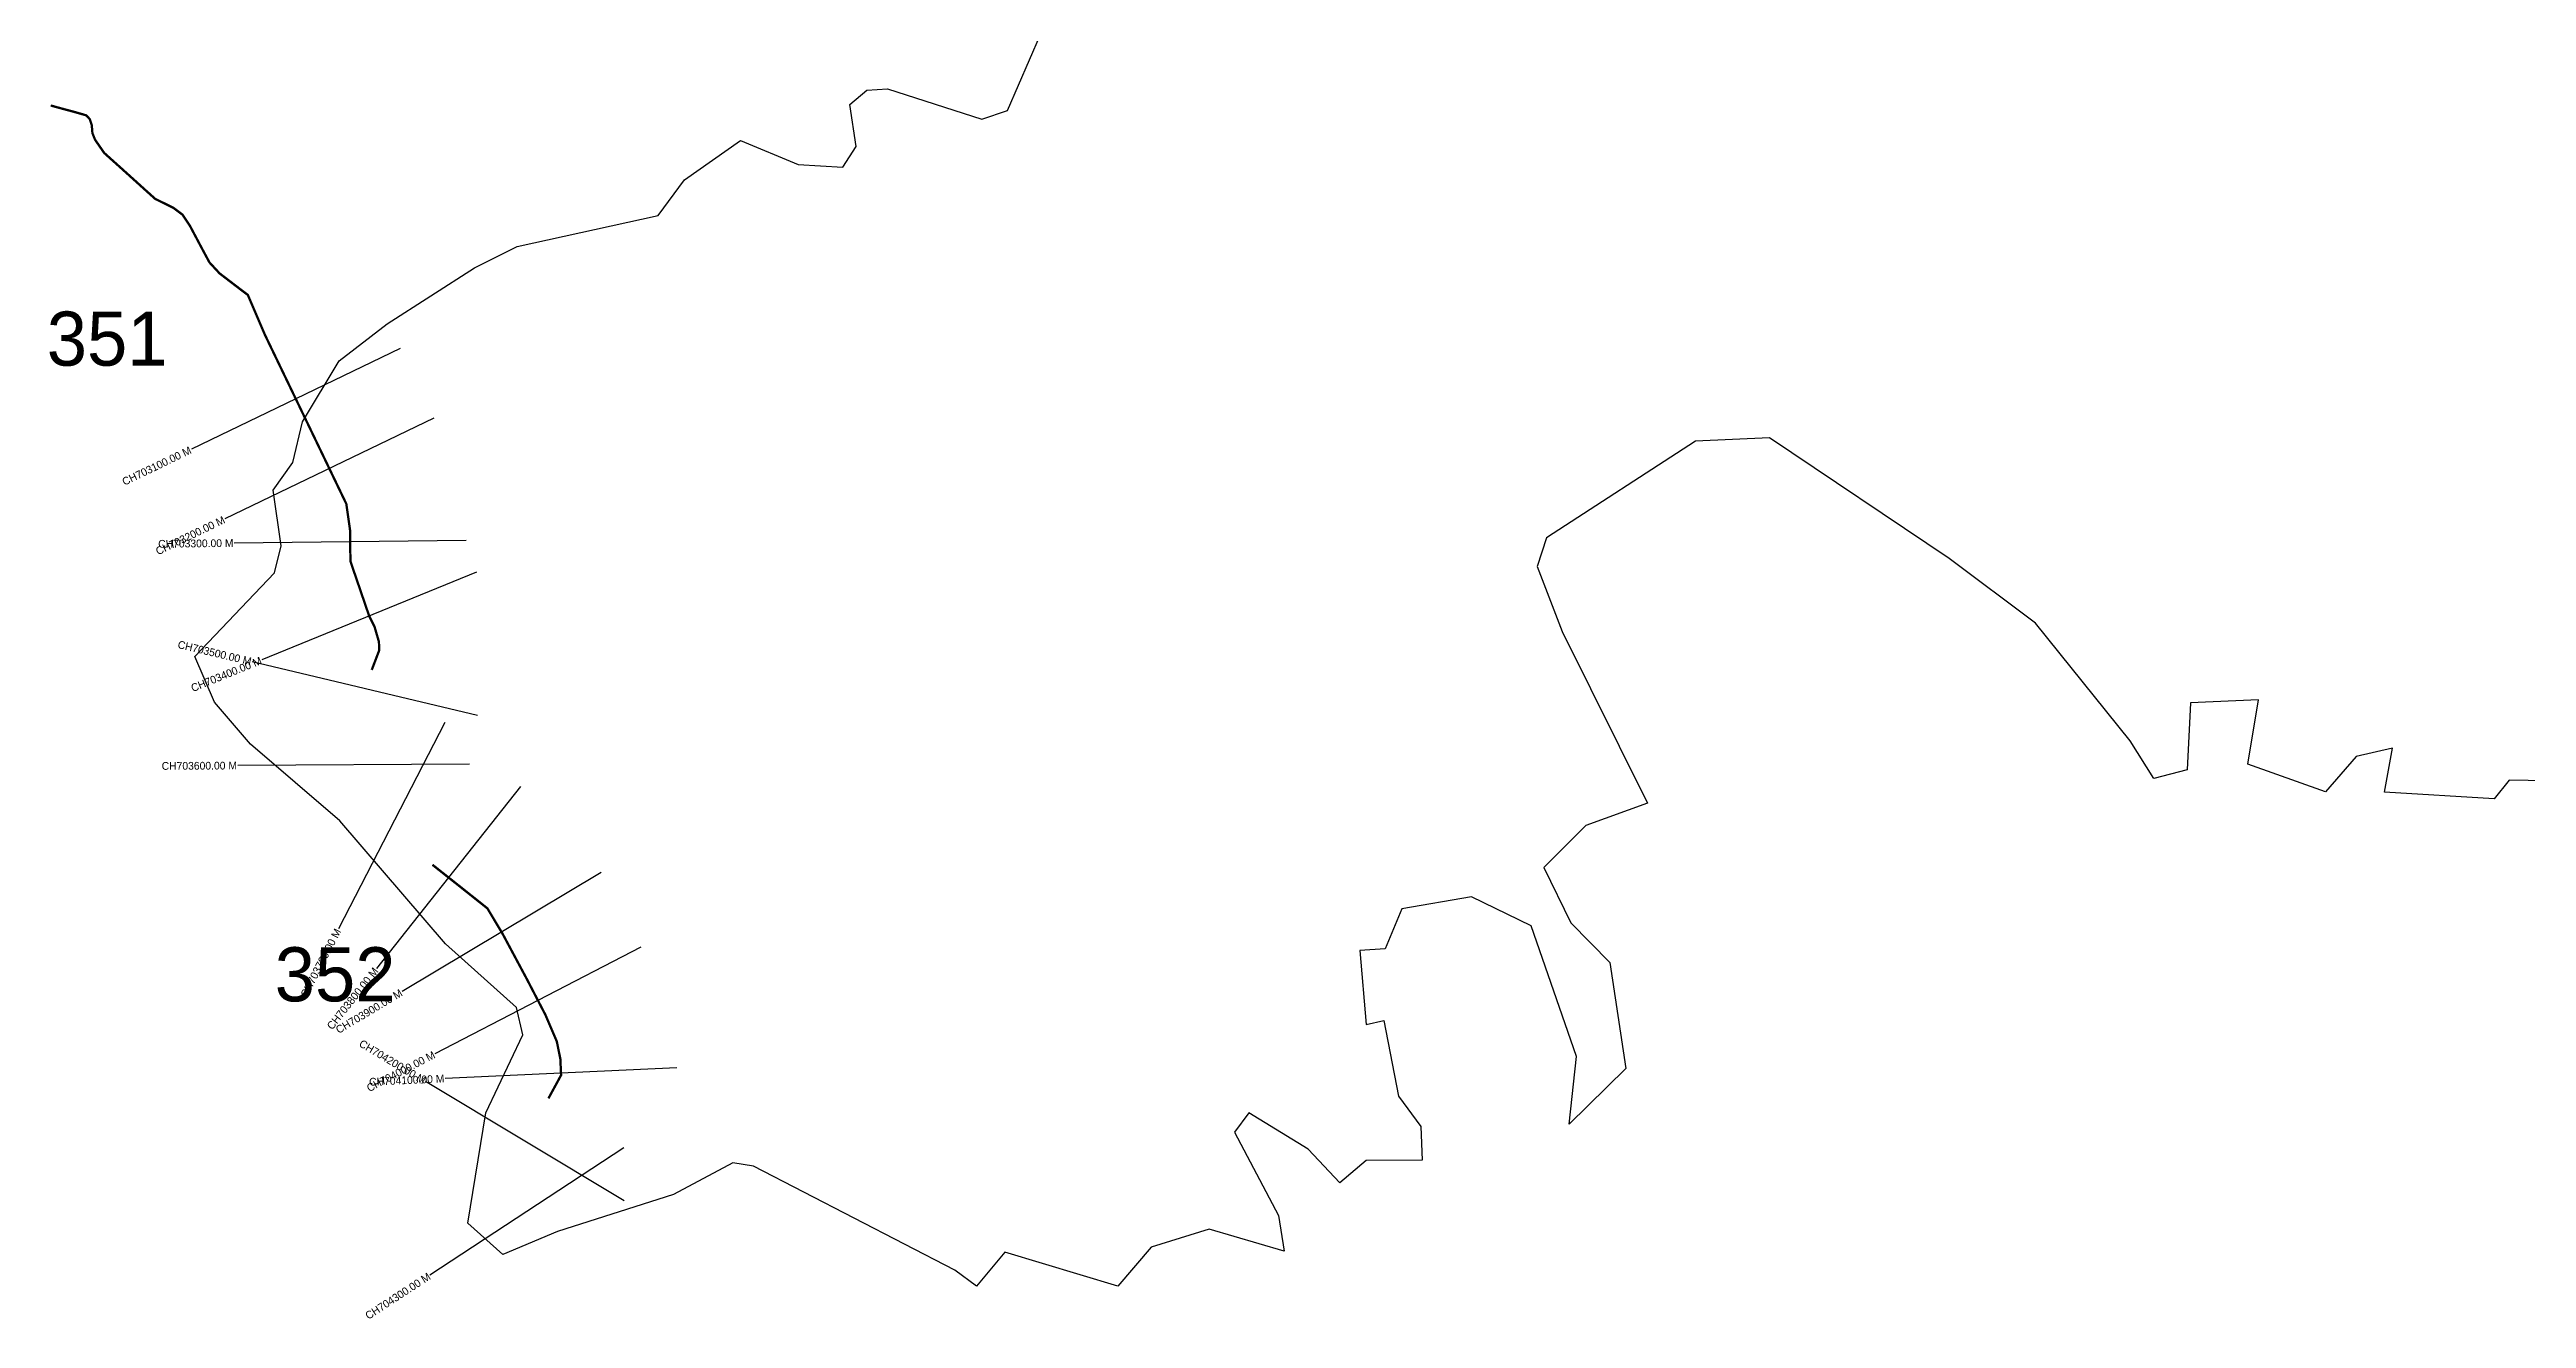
# Model space of a CAD drawing. Header units: metres. Extents: x 349420 to 354608, y 1756794 to 1760807.
# Drawn here: x 349420 to 352624, y 1756794 to 1758435 of the extents above; entities that cross this region are included whole.
import ezdxf
from ezdxf.enums import TextEntityAlignment as Align

# ---------------------------------------------------------------- set-up
doc = ezdxf.new("R2010")
doc.units = ezdxf.units.M
for name, color, linetype in [('CS', 134, 'Continuous'), ('CSMark', 6, 'Continuous'), ('NATURALLY PROTECTED', 3, 'Continuous')]:
    doc.layers.add(name, color=color, linetype=linetype)

msp = doc.modelspace()

# ---------------------------------------------------------------- linework, layer by layer
at = {"color": 6}
for points in [[(350626, 1758344.6), (350659.5, 1758355.7), (350716.2, 1758486.7)], [(352700.5, 1757487.9), (352601.9, 1757490), (352582.5, 1757465.5), (352440.7, 1757474.3), (352451, 1757531.1), (352404.2, 1757520.6), (352364.5, 1757474.9), (352264.1, 1757510.3), (352277.9, 1757593.8), (352189.9, 1757589.7), (352185.6, 1757503.3), (352142.5, 1757491.9), (352111.8, 1757540.8), (351989.3, 1757692.7), (351877.4, 1757776.6), (351645, 1757932.5), (351549.5, 1757928.1), (351356.5, 1757803.2), (351344.7, 1757766.2), (351376.7, 1757682.1), (351487.2, 1757460.1), (351407.6, 1757431.3), (351353, 1757376.9), (351388.1, 1757305.2), (351438.7, 1757253.9), (351459.1, 1757117), (351385.8, 1757044.7), (351395.3, 1757132.5), (351336.7, 1757301.3), (351259.8, 1757338.8), (351169.5, 1757323.3), (351148, 1757271.8), (351115, 1757269.7), (351123.5, 1757173.9), (351146.4, 1757179.1), (351165.3, 1757081.2), (351194.2, 1757041.8), (351195.9, 1756998.2), (351123.4, 1756998.1), (351089.4, 1756969.2), (351048.2, 1757012.6), (350971.6, 1757059.5), (350953.1, 1757034.5), (351010, 1756926.6), (351017.4, 1756880.5), (350920.2, 1756909), (350845, 1756885.9), (350802.2, 1756835.2), (350655.7, 1756879.3), (350619.4, 1756835.5), (350591.2, 1756856.3), (350330.8, 1756990.7), (350304.2, 1756994.7), (350227.2, 1756954.1), (350077.4, 1756906), (350006.5, 1756876.3), (349961.3, 1756916.9), (349984.6, 1757059.6), (350032.3, 1757160.6), (350024.3, 1757195.9), (349932.3, 1757278.3), (349795.7, 1757437.3), (349680.2, 1757536.5), (349633.4, 1757590.8), (349607.8, 1757649.9), (349711, 1757758.1), (349719.6, 1757793), (349709.3, 1757865), (349734.7, 1757900.5), (349747.4, 1757953.4), (349794.8, 1758032.2), (349856.7, 1758080), (349969.9, 1758152.3), (350025.2, 1758179.8), (350207.2, 1758220.1), (350241.3, 1758266.1), (350314, 1758317.1), (350388.5, 1758285.8), (350446.3, 1758282.7), (350463.5, 1758309.2), (350455.3, 1758363.4), (350477.5, 1758382.1), (350504.1, 1758383.8)], [(350504.1, 1758383.8), (350626, 1758344.6)]]:
    msp.add_lwpolyline(points, dxfattribs=at)
at = {"layer": 'CS'}
for p, q in [((349873.7, 1758048), (349603.5, 1757917.8)), ((349917.1, 1757957.9), (349646.9, 1757827.7)), ((349959, 1757799.9), (349659, 1757796.5)), ((349972.4, 1757758.9), (349694.7, 1757645.5)), ((349973.8, 1757573.3), (349682, 1757642.8)), ((349931.3, 1757564.2), (349793.7, 1757297.6)), ((349963.5, 1757510.3), (349663.5, 1757508.7)), ((350029.4, 1757481.4), (349843, 1757246.4)), ((350133.6, 1757370.2), (349876.1, 1757216.4)), ((350185, 1757274), (349918.7, 1757136)), ((350163.6, 1756945.7), (349906.4, 1757100)), ((350231.5, 1757117.6), (349931.8, 1757104.1)), ((350163.2, 1757014.2), (349912.2, 1756849.8))]:
    msp.add_line(p, q, dxfattribs=at)
at = {"layer": 'NATURALLY PROTECTED', "const_width": 3, "flags": 128}
for points in [[(349421.6, 1758362.3), (349435.4, 1758358.5), (349451.4, 1758354.2), (349462.2, 1758351.1), (349467.4, 1758349.6), (349472, 1758344.8), (349474.7, 1758336.7), (349475.5, 1758326.7), (349478.9, 1758318.1), (349490.8, 1758300.9), (349515.2, 1758279), (349529.6, 1758266), (349543.1, 1758253.8), (349556.8, 1758241.5), (349566.2, 1758236.9), (349580.4, 1758229.9), (349592.2, 1758221), (349601.4, 1758207.2), (349618.2, 1758175.6), (349626.9, 1758159.4), (349640, 1758145.2), (349668.9, 1758123.1), (349676.6, 1758117.3), (349682.8, 1758102.8), (349698.9, 1758065.3), (349765.4, 1757927.3), (349788.1, 1757880.1), (349804, 1757847.1), (349808.8, 1757813.2), (349809.3, 1757772.9), (349814.7, 1757757.1), (349821.6, 1757737), (349833.5, 1757702.2), (349840.5, 1757688.2), (349846.2, 1757668.6), (349846.5, 1757657.6), (349842.5, 1757647.1), (349836.9, 1757632.4)], [(349915.4, 1757380.4), (349951.4, 1757351.9), (349986.5, 1757324), (350006.1, 1757291.2), (350037.4, 1757232.8), (350061.7, 1757186), (350076.3, 1757151.8), (350080.9, 1757129.2), (350081.8, 1757108.3), (350076.3, 1757098.1), (350065.5, 1757078.3)]]:
    msp.add_lwpolyline(points, dxfattribs=at)

# ---------------------------------------------------------------- texts
at = {"char_height": 70, "attachment_point": 1}
for s, insert in [('351', (349416.5, 1758095.8)), ('352', (349711.4, 1757273.7))]:
    msp.add_mtext_dynamic_manual_height_columns(s, width=95.172, gutter_width=1, heights=[0], dxfattribs=dict(at, insert=insert))
at = {"layer": 'CSMark'}
for s, rotation, p in [('CH703100.00 M', 25.7308, (349602.6, 1757917.3)), ('CH703200.00 M', 25.7308, (349646, 1757827.3)), ('CH703300.00 M', 0.6438, (349658, 1757796.5)), ('CH703500.00 M', 346.593, (349681, 1757643.1)), ('CH703400.00 M', 22.2144, (349693.8, 1757645.1)), ('CH703600.00 M', 0.31, (349662.5, 1757508.7)), ('CH703700.00 M', 62.7122, (349793.3, 1757296.7)), ('CH703800.00 M', 51.5869, (349842.4, 1757245.6)), ('CH703900.00 M', 30.8509, (349875.2, 1757215.8)), ('CH704200.00 M', 329.0454, (349905.5, 1757100.5)), ('CH704000.00 M', 27.3984, (349917.8, 1757135.5)), ('CH704100.00 M', 2.5898, (349930.8, 1757104)), ('CH704300.00 M', 33.2141, (349911.4, 1756849.3))]:
    msp.add_text(s, height=10, rotation=rotation, dxfattribs=at).set_placement(p, align=Align.MIDDLE_RIGHT)

doc.saveas('drawing.dxf')
